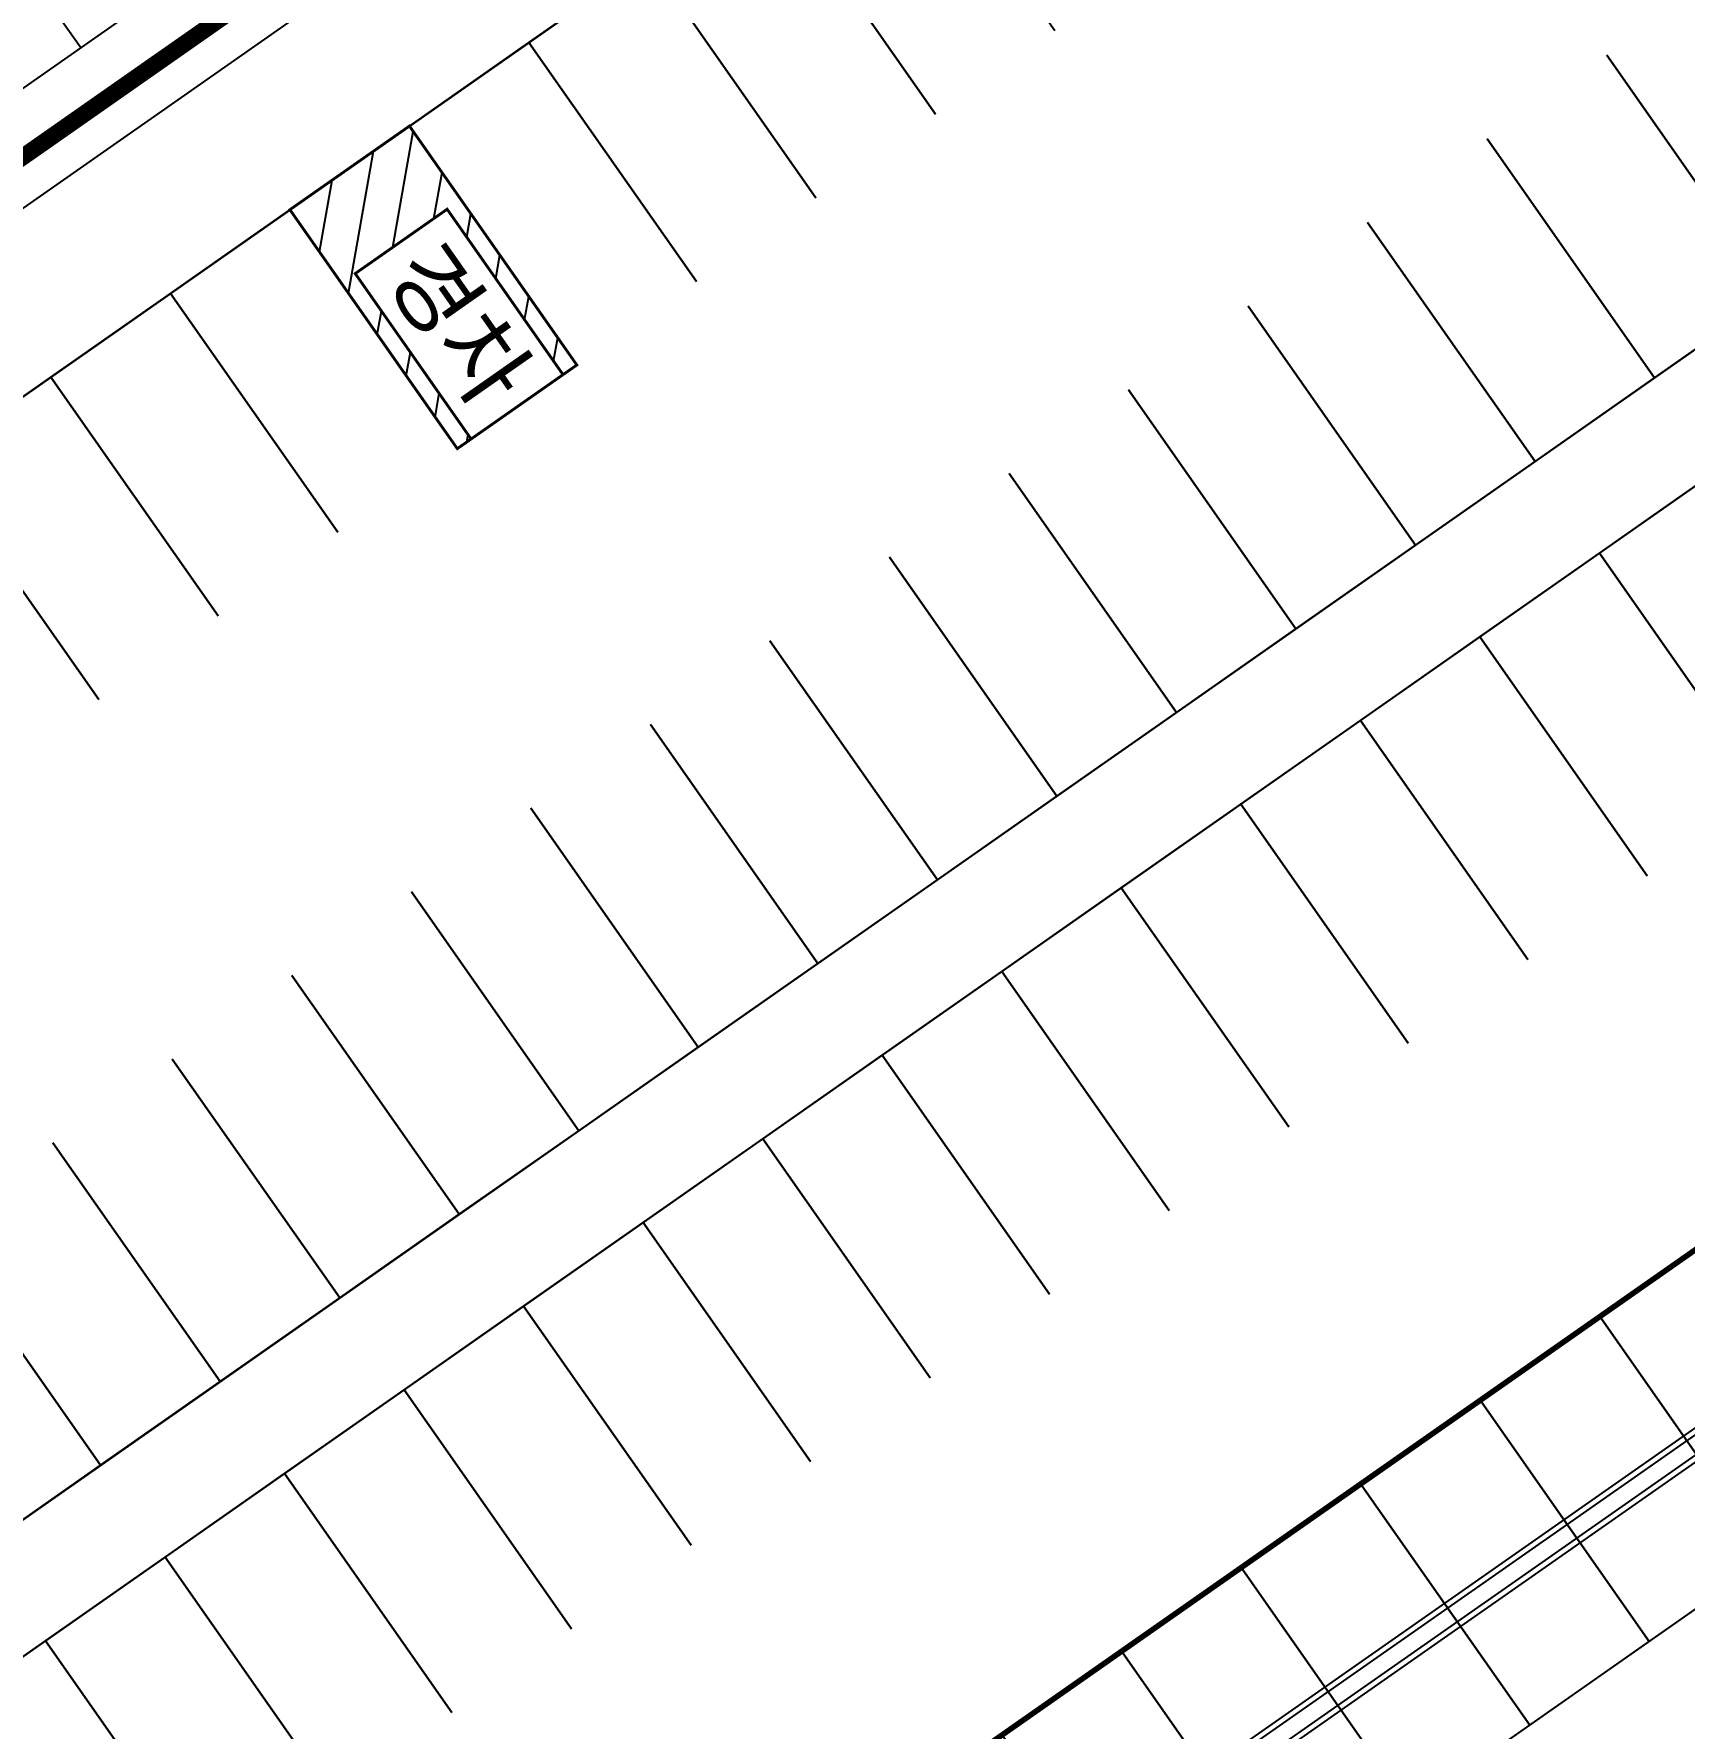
# Model space of a CAD drawing. Header units: millimetres. Extents: x 152904052 to 153933663, y 538271515 to 539240469.
# Drawn here: x 153168708 to 153198110, y 538795138 to 538825339 of the extents above; entities that cross this region are included whole.
import ezdxf
from ezdxf.enums import TextEntityAlignment as Align

# ---------------------------------------------------------------- set-up
doc = ezdxf.new("R2010")
doc.units = ezdxf.units.MM
doc.layers.add('SCHM', color=9, linetype='Continuous')
doc.styles.add('IIAC FONT', font='Gulim.ttf')

msp = doc.modelspace()

# ---------------------------------------------------------------- hatches: boundary and pattern name
at = {"layer": 'SCHM'}
h = msp.add_hatch(dxfattribs=at)
h.set_pattern_fill('ANSI31', color=256, scale=200, angle=35)
h.set_pattern_definition([(80, (122871649, 494541236.66), (-625.352923, 110.266593), [])])
h.paths.add_polyline_path([(153175398.8, 538823696), (153173269, 538822204.7), (153176251.6, 538817945.1), (153176497.4, 538818117.1), (153174432.5, 538821066.1), (153176070.8, 538822213.2), (153178135.7, 538819264.3), (153178381.4, 538819436.4)])

# ---------------------------------------------------------------- linework, layer by layer
for p, q in [((153169541.1, 538825087.8), (153168981.4, 538825887.1)), ((153169469.5, 538780296.3), (153210427.1, 538808975.1)), ((153169756.3, 538779886.7), (153210713.9, 538808565.5))]:
    msp.add_line(p, q, dxfattribs=at)
at = {"layer": 'SCHM', "ltscale": 10}
for p, q in [((153169526.8, 538780214.4), (153210484.4, 538808893.2)), ((153169698.9, 538779968.6), (153210656.5, 538808647.5))]:
    msp.add_line(p, q, dxfattribs=at)
at = {"layer": 'SCHM'}
for points, const_width in [([(153283005.5, 538466034.4), (153077550.5, 538759454.5), (153361796.3, 538958485.6), (153516377.8, 538737720.2), (153499645.1, 538637137.3)], 300), ([(153169083.9, 538783200.5), (153221223.1, 538819708.7)], 100)]:
    msp.add_lwpolyline(points, dxfattribs=dict(at, const_width=const_width))
for points in [[(153072735.9, 538757304.1), (153301834.2, 538917720.4)], [(153184770.8, 538823910.3), (153181788.2, 538828169.9), (153183918, 538829661.2), (153186900.6, 538825401.6)], [(153182641, 538822419), (153179658.4, 538826678.6), (153181788.2, 538828169.9), (153184770.8, 538823910.3)], [(153180511.2, 538820927.7), (153177528.6, 538825187.3), (153179658.4, 538826678.6), (153182641, 538822419)], [(153196731.4, 538824960.5), (153199714, 538820701), (153201843.8, 538822192.3), (153198861.2, 538826451.8)], [(153178381.4, 538819436.4), (153175398.8, 538823696), (153177528.6, 538825187.3), (153180511.2, 538820927.7)], [(153194601.6, 538823469.3), (153197584.2, 538819209.7), (153199714, 538820701), (153196731.4, 538824960.5)], [(153192471.8, 538821978), (153195454.4, 538817718.4), (153197584.2, 538819209.7), (153194601.6, 538823469.3)], [(153174121.8, 538816453.8), (153171139.2, 538820713.4), (153173269, 538822204.7), (153176251.6, 538817945.1)], [(153190342, 538820486.7), (153193324.6, 538816227.1), (153195454.4, 538817718.4), (153192471.8, 538821978)], [(153171992, 538814962.5), (153169009.4, 538819222.1), (153171139.2, 538820713.4), (153174121.8, 538816453.8)], [(153188212.3, 538818995.4), (153191194.8, 538814735.8), (153193324.6, 538816227.1), (153190342, 538820486.7)], [(153169862.2, 538813471.2), (153166879.6, 538817730.8), (153169009.4, 538819222.1), (153171992, 538814962.5)], [(153186082.5, 538817504.1), (153189065.1, 538813244.5), (153191194.8, 538814735.8), (153188212.3, 538818995.4)], [(153167732.4, 538811979.9), (153164749.8, 538816239.5), (153166879.6, 538817730.8), (153169862.2, 538813471.2)], [(153183952.7, 538816012.8), (153186935.3, 538811753.2), (153189065.1, 538813244.5), (153186082.5, 538817504.1)], [(153199584.2, 538811820.5), (153196601.6, 538816080.1), (153198731.4, 538817571.4), (153201714, 538813311.8)], [(153181822.9, 538814521.5), (153184805.5, 538810261.9), (153186935.3, 538811753.2), (153183952.7, 538816012.8)], [(153197454.4, 538810329.2), (153194471.8, 538814588.8), (153196601.6, 538816080.1), (153199584.2, 538811820.5)], [(153179693.1, 538813030.2), (153182675.7, 538808770.6), (153184805.5, 538810261.9), (153181822.9, 538814521.5)], [(153195324.6, 538808837.9), (153192342, 538813097.5), (153194471.8, 538814588.8), (153197454.4, 538810329.2)], [(153177563.3, 538811538.9), (153180545.9, 538807279.3), (153182675.7, 538808770.6), (153179693.1, 538813030.2)], [(153193194.8, 538807346.6), (153190212.2, 538811606.2), (153192342, 538813097.5), (153195324.6, 538808837.9)], [(153175433.5, 538810047.6), (153178416.1, 538805788), (153180545.9, 538807279.3), (153177563.3, 538811538.9)], [(153191065, 538805855.3), (153188082.4, 538810114.9), (153190212.2, 538811606.2), (153193194.8, 538807346.6)], [(153173303.7, 538808556.3), (153176286.3, 538804296.7), (153178416.1, 538805788), (153175433.5, 538810047.6)], [(153188935.2, 538804364), (153185952.6, 538808623.6), (153188082.4, 538810114.9), (153191065, 538805855.3)], [(153171173.9, 538807065), (153174156.5, 538802805.4), (153176286.3, 538804296.7), (153173303.7, 538808556.3)], [(153186805.4, 538802872.7), (153183822.8, 538807132.3), (153185952.6, 538808623.6), (153188935.2, 538804364)], [(153184675.6, 538801381.4), (153181693, 538805641), (153183822.8, 538807132.3), (153186805.4, 538802872.7)], [(153169044.1, 538805573.7), (153172026.7, 538801314.1), (153174156.5, 538802805.4), (153171173.9, 538807065)], [(153182545.8, 538799890.1), (153179563.2, 538804149.7), (153181693, 538805641), (153184675.6, 538801381.4)], [(153166914.3, 538804082.4), (153169896.9, 538799822.8), (153172026.7, 538801314.1), (153169044.1, 538805573.7)], [(153180416, 538798398.8), (153177433.4, 538802658.4), (153179563.2, 538804149.7), (153182545.8, 538799890.1)], [(153164784.5, 538802591.1), (153167767.1, 538798331.5), (153169896.9, 538799822.8), (153166914.3, 538804082.4)], [(153196636.3, 538802431.7), (153199618.9, 538798172.1), (153201748.7, 538799663.4), (153198766.1, 538803923)], [(153178286.2, 538796907.5), (153175303.6, 538801167.1), (153177433.4, 538802658.4), (153180416, 538798398.8)], [(153194506.5, 538800940.4), (153197489.1, 538796680.8), (153199618.9, 538798172.1), (153196636.3, 538802431.7)], [(153176156.4, 538795416.2), (153173173.8, 538799675.8), (153175303.6, 538801167.1), (153178286.2, 538796907.5)], [(153192376.7, 538799449.1), (153195359.3, 538795189.5), (153197489.1, 538796680.8), (153194506.5, 538800940.4)], [(153174026.6, 538793924.9), (153171044, 538798184.5), (153173173.8, 538799675.8), (153176156.4, 538795416.2)], [(153190246.9, 538797957.8), (153193229.5, 538793698.2), (153195359.3, 538795189.5), (153192376.7, 538799449.1)], [(153171896.9, 538792433.6), (153168914.3, 538796693.2), (153171044, 538798184.5), (153174026.6, 538793924.9)], [(153188117.1, 538796466.5), (153191099.7, 538792206.9), (153193229.5, 538793698.2), (153190246.9, 538797957.8)], [(153169767.1, 538790942.3), (153166784.5, 538795201.9), (153168914.3, 538796693.2), (153171896.9, 538792433.6)], [(153185987.3, 538794975.2), (153188969.9, 538790715.6), (153191099.7, 538792206.9), (153188117.1, 538796466.5)]]:
    msp.add_lwpolyline(points, dxfattribs=at)
at = {"layer": 'SCHM', "ltscale": 0.0008}
for points in [[(153213117.5, 538835904.8, -0.4142136), (153211028.4, 538836273.1), (153205215.9, 538844574.1), (153090207, 538764044), (153092400.9, 538760910.8, -1), (153090148.3, 538759333.4), (153087954.3, 538762466.7), (153079967.6, 538756874.3), (153078390.3, 538759127), (153205335.8, 538848015.2), (153213585.9, 538836232.8)], [(153095224.4, 538752083.9, -1), (153097477.1, 538753661.3), (153099613.6, 538750609.9), (153208233.2, 538826666.2), (153206096.6, 538829717.5, -1), (153208349.3, 538831294.8), (153213769.6, 538823553.8, -1), (153211516.9, 538821976.5), (153209380.4, 538825027.9), (153100760.8, 538748971.6), (153102897.4, 538745920.3, -1), (153100644.7, 538744342.9)], [(153105778.2, 538737011.5, -1), (153108030.9, 538738588.9), (153110167.5, 538735537.5), (153218787, 538811593.8), (153216650.4, 538814645.1, -1), (153218903.1, 538816222.4), (153224323.4, 538808481.4, -1), (153222070.7, 538806904.1), (153219934.2, 538809955.5), (153111314.6, 538733899.2), (153113451.2, 538730847.9, -1), (153111198.5, 538729270.5)]]:
    msp.add_lwpolyline(points, format="xyb", close=True, dxfattribs=at)
at = {"layer": 'SCHM', "const_width": 50}
for points in [[(153178381.4, 538819436.4), (153175398.8, 538823696), (153173269, 538822204.7), (153176251.6, 538817945.1), (153176497.4, 538818117.1), (153174432.5, 538821066.1), (153176070.8, 538822213.2), (153178135.7, 538819264.3)], [(153176497.4, 538818117.1), (153178135.7, 538819264.3), (153176070.8, 538822213.2), (153174432.5, 538821066.1)]]:
    msp.add_lwpolyline(points, close=True, dxfattribs=at)

# ---------------------------------------------------------------- texts
at = {"layer": 'SCHM', "style": 'IIAC FONT'}
msp.add_text('경차', height=1200, rotation=305, dxfattribs=at).set_placement((153176284.1, 538820165.2), align=Align.MIDDLE_CENTER)

doc.saveas('drawing.dxf')
